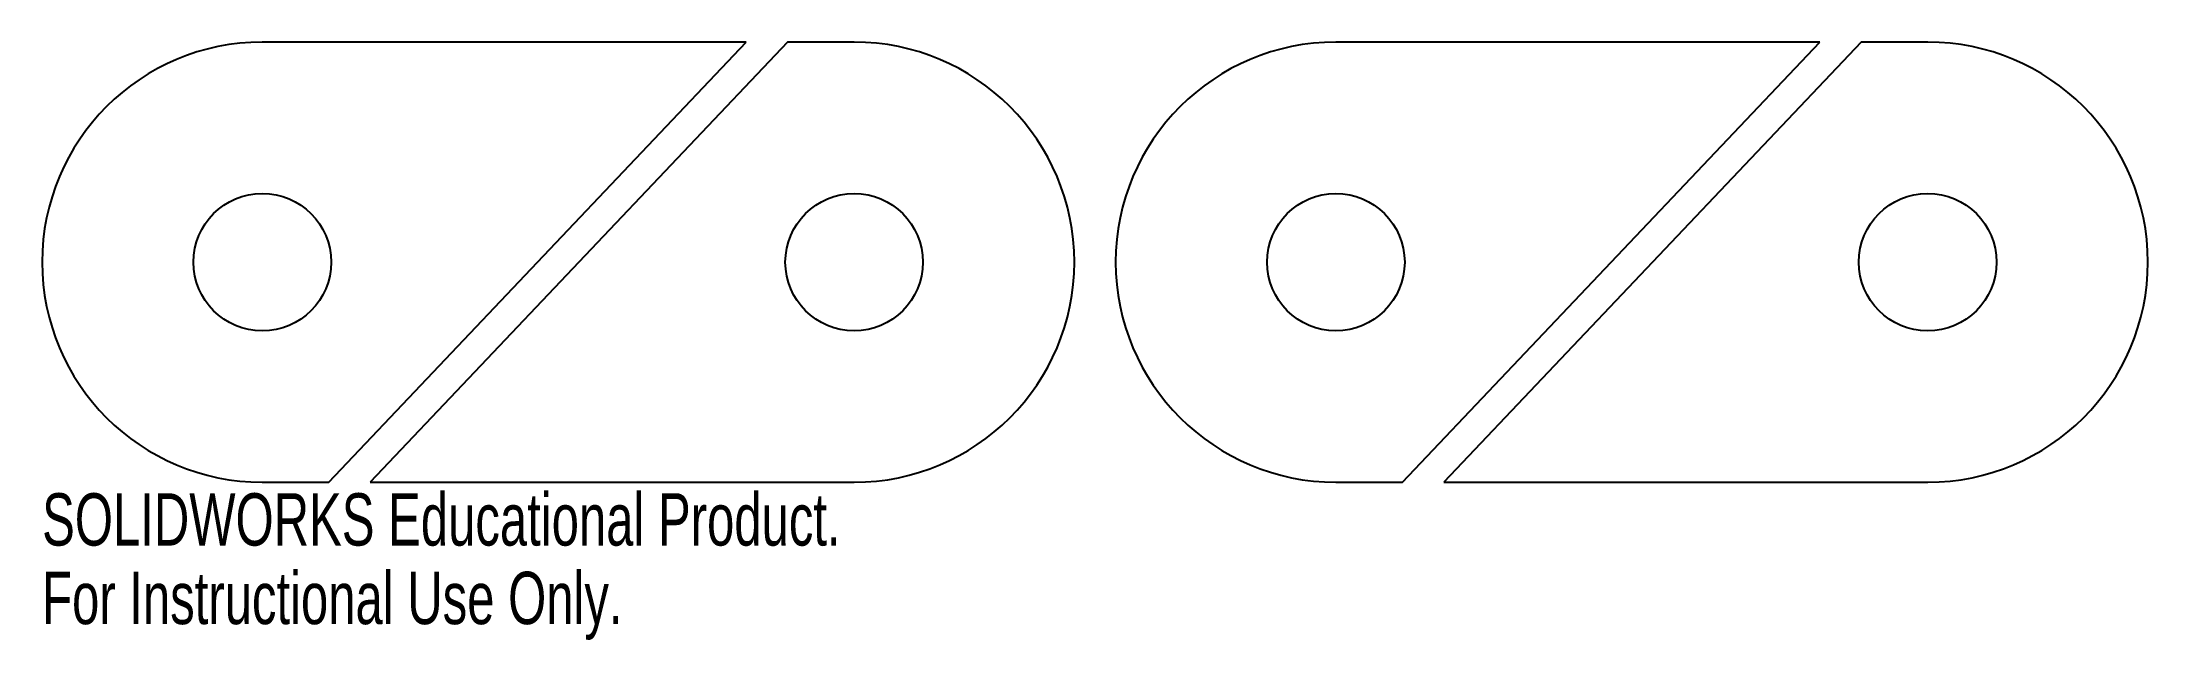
# Model space of a CAD drawing. Header units: inches. Extents: x -3.75 to 3.9, y -2.17 to 0.
import ezdxf

# ---------------------------------------------------------------- set-up
doc = ezdxf.new("R2010")
doc.units = ezdxf.units.IN
doc.header["$MEASUREMENT"] = 0
doc.styles.add('SLDTEXTSTYLE0', font='TXT', dxfattribs={"width": 0.7})

msp = doc.modelspace()

# ---------------------------------------------------------------- linework, layer by layer
at = {"color": 7, "linetype": 'Continuous', "lineweight": 25}
for p, q in [((-1.1922, 0), (-2.95, 0)), ((-2.7078, -1.6), (-1.1922, 0)), ((-1.0422, 0), (-2.5578, -1.6)), ((-0.8, 0), (-1.0422, 0)), ((2.7078, 0), (0.95, 0)), ((1.1922, -1.6), (2.7078, 0)), ((2.8578, 0), (1.3422, -1.6)), ((3.1, 0), (2.8578, 0)), ((-2.95, -1.6), (-2.7078, -1.6)), ((-2.5578, -1.6), (-0.8, -1.6)), ((0.95, -1.6), (1.1922, -1.6)), ((1.3422, -1.6), (3.1, -1.6))]:
    msp.add_line(p, q, dxfattribs=at)
for centre in [(-2.95, -0.8), (-0.8, -0.8), (0.95, -0.8), (3.1, -0.8)]:
    msp.add_circle(centre, 0.25, dxfattribs=at)
for centre, start, end in [((-0.8, -0.8), 270, 90), ((3.1, -0.8), 270, 90), ((-2.95, -0.8), 90, 270), ((0.95, -0.8), 90, 270)]:
    msp.add_arc(centre, 0.8, start, end, dxfattribs=at)

# ---------------------------------------------------------------- texts
at = {"color": 7, "linetype": 'Continuous', "char_height": 0.1903, "attachment_point": 1, "style": 'SLDTEXTSTYLE0'}
for s, insert in [('SOLIDWORKS Educational Product.', (-3.75, -1.6401)), ('For Instructional Use Only.', (-3.75, -1.9256))]:
    msp.add_mtext(s, dxfattribs=dict(at, insert=insert))

doc.saveas('drawing.dxf')
